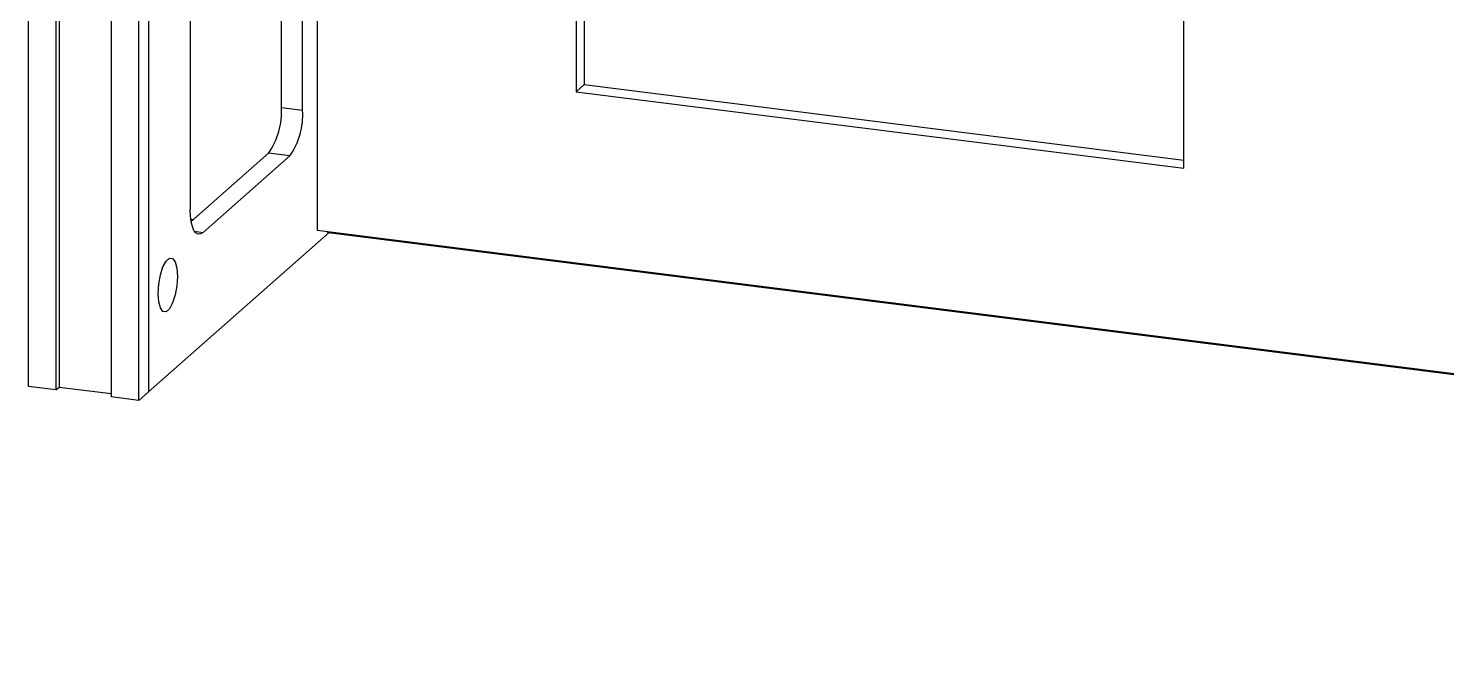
# Model space of a CAD drawing. Header units: millimetres. Extents: x 0 to 589, y 0 to 415.
# Drawn here: x 378.2 to 430.3, y 190.8 to 214.1 of the extents above; entities that cross this region are included whole.
import ezdxf

# ---------------------------------------------------------------- set-up
doc = ezdxf.new("R2010")
doc.units = ezdxf.units.MM

msp = doc.modelspace()

# ---------------------------------------------------------------- linework, layer by layer
at = {"color": 7, "linetype": 'Continuous', "lineweight": 25}
for p, q in [((388.8367, 275.2389), (388.8367, 206.7281)), ((378.2425, 200.999), (378.2425, 270.4526)), ((379.2559, 270.3249), (379.2559, 200.8713)), ((379.3737, 270.4289), (379.3737, 200.9753)), ((382.6495, 270.2537), (382.6495, 200.8001)), ((381.2826, 270.0696), (381.2826, 200.616)), ((382.296, 200.4883), (382.296, 269.9419)), ((398.3468, 238.3711), (398.3468, 211.8153)), ((398.6414, 238.334), (398.6414, 212.0752)), ((387.5269, 211.2298), (387.5269, 236.9999)), ((388.3064, 211.1316), (388.3064, 236.9017)), ((420.6408, 209.0066), (420.6408, 235.5623)), ((384.1816, 233.264), (384.1816, 207.4939)), ((398.6414, 212.0752), (398.3468, 211.8153)), ((398.6414, 212.0752), (420.6408, 209.3035)), ((398.3468, 211.8153), (420.6408, 209.0066)), ((387.5269, 211.2298), (388.3064, 211.1316)), ((384.216, 207.0528), (387.0555, 209.557)), ((384.653, 206.6525), (387.835, 209.4588)), ((387.835, 209.4588), (387.0555, 209.557)), ((382.6495, 200.8001), (389.2758, 206.644)), ((384.2031, 207.1374), (384.2984, 207.1254)), ((384.3412, 206.6918), (384.653, 206.6525)), ((388.8367, 206.7281), (514.813, 190.8566)), ((389.2456, 206.6478), (514.813, 190.8278)), ((379.2559, 200.8713), (378.2425, 200.999)), ((379.2559, 200.8713), (379.3737, 200.9753)), ((379.3737, 200.9753), (381.2826, 200.7348)), ((382.296, 200.4883), (381.2826, 200.616)), ((382.6495, 200.8001), (382.296, 200.4883))]:
    msp.add_line(p, q, dxfattribs=at)
at = {"color": 7, "linetype": 'Continuous', "lineweight": 25, "flags": 128}
for points in [[(384.653, 206.6525), (384.561, 206.5956), (384.4726, 206.5891), (384.3911, 206.6334), (384.3197, 206.7267), (384.2611, 206.8655), (384.2175, 207.0444), (384.1907, 207.2566), (384.1816, 207.4939)], [(383.7102, 205.0354), (383.6889, 204.6941), (383.6275, 204.3564), (383.5334, 204.063), (383.418, 203.8492), (383.2953, 203.7409), (383.1799, 203.7512), (383.0858, 203.8787), (383.0244, 204.1081), (383.0031, 204.4117), (383.0244, 204.753), (383.0858, 205.0907), (383.1799, 205.3841), (383.2953, 205.5979), (383.418, 205.7062), (383.5334, 205.696), (383.6275, 205.5684), (383.6889, 205.339), (383.7102, 205.0354)], [(383.0161, 204.6766), (383.0273, 204.7472), (383.0384, 204.8535)]]:
    msp.add_lwpolyline(points, dxfattribs=at)
at = {"color": 7, "linetype": 'Continuous', "lineweight": 25}
for centre, radius, start, end in [((384.9069, 211.0653), 2.6251, 324.93094, 3.59311), ((385.6864, 210.9671), 2.6251, 324.93094, 3.59311), ((389.259, 206.7225), 0.076, 211.29908, 259.86796)]:
    msp.add_arc(centre, radius, start, end, dxfattribs=at)

doc.saveas('drawing.dxf')
